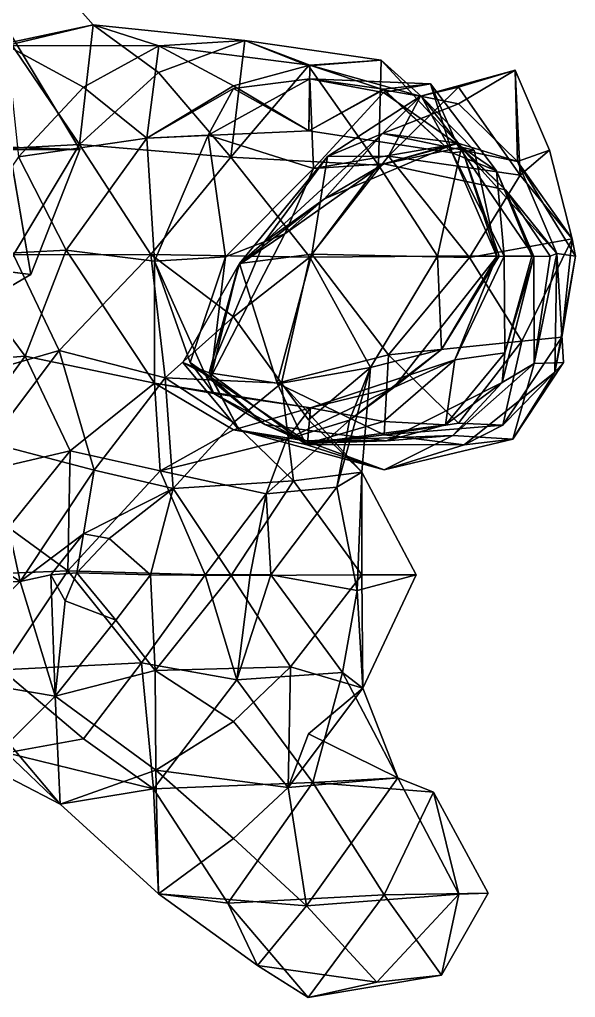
# Model space of a CAD drawing. Extents: x 290083 to 295691, y 4553739 to 4561622.
# Drawn here: x 292782.3 to 292875.7, y 4557766.9 to 4557931.1 of the extents above; entities that cross this region are included whole.
import ezdxf

# ---------------------------------------------------------------- set-up
doc = ezdxf.new("R2010")
doc.units = 0
doc.layers.add('Au_ppm_Pref_-_0_3', color=7, linetype='CONTINUOUS')

msp = doc.modelspace()

# ---------------------------------------------------------------- linework, layer by layer
at = {"layer": 'Au_ppm_Pref_-_0_3'}
for points in [[(292780.17, 4557926.68, 1871.07), (292794.63, 4557930.18, 1877.25), (292780.96, 4557945.73, 1876.68)], [(292780.7, 4557927.22, 1883.17), (292780.96, 4557945.73, 1876.68), (292794.63, 4557930.18, 1877.25)], [(292794.63, 4557930.18, 1877.25), (292780.17, 4557926.68, 1871.07), (292805.68, 4557926.65, 1870.94)], [(292792.36, 4557910.05, 1882.56), (292780.7, 4557927.22, 1883.17), (292794.63, 4557930.18, 1877.25)], [(292792.36, 4557910.05, 1882.56), (292794.63, 4557930.18, 1877.25), (292805.65, 4557922.16, 1881.17)], [(292805.65, 4557922.16, 1881.17), (292794.63, 4557930.18, 1877.25), (292820.12, 4557927.54, 1877.03)], [(292820.12, 4557927.54, 1877.03), (292794.63, 4557930.18, 1877.25), (292805.68, 4557926.65, 1870.94)], [(292792.36, 4557910.05, 1882.56), (292774.61, 4557909.11, 1885.95), (292780.7, 4557927.22, 1883.17)], [(292792.4, 4557909.23, 1787.81), (292781.04, 4557928.13, 1787.62), (292780.55, 4557909.63, 1781.62)], [(292780.62, 4557909.23, 1793.76), (292781.04, 4557928.13, 1787.62), (292792.4, 4557909.23, 1787.81)], [(292817.81, 4557907.93, 1881.5), (292805.65, 4557922.16, 1881.17), (292820.12, 4557927.54, 1877.03)], [(292831.08, 4557923.42, 1871.05), (292820.12, 4557927.54, 1877.03), (292805.68, 4557926.65, 1870.94)], [(292817.81, 4557907.93, 1881.5), (292820.12, 4557927.54, 1877.03), (292830.85, 4557923.31, 1881.56)], [(292843.04, 4557924.26, 1876.13), (292830.85, 4557923.31, 1881.56), (292820.12, 4557927.54, 1877.03)], [(292831.08, 4557923.42, 1871.05), (292843.04, 4557924.26, 1876.13), (292820.12, 4557927.54, 1877.03)], [(292782.13, 4557907.98, 1866.12), (292793.05, 4557919.7, 1867.36), (292780.17, 4557926.68, 1871.07)], [(292780.17, 4557926.68, 1871.07), (292793.05, 4557919.7, 1867.36), (292805.68, 4557926.65, 1870.94)], [(292805.68, 4557926.65, 1870.94), (292793.05, 4557919.7, 1867.36), (292803.69, 4557911.14, 1864.66)], [(292803.69, 4557911.14, 1864.66), (292818.25, 4557919.91, 1867.29), (292805.68, 4557926.65, 1870.94)], [(292831.08, 4557923.42, 1871.05), (292805.68, 4557926.65, 1870.94), (292818.25, 4557919.91, 1867.29)], [(292842.61, 4557906.62, 1881.54), (292830.85, 4557923.31, 1881.56), (292843.04, 4557924.26, 1876.13)], [(292831.08, 4557923.42, 1871.05), (292849.84, 4557918.16, 1870.89), (292843.04, 4557924.26, 1876.13)], [(292842.61, 4557906.62, 1881.54), (292843.04, 4557924.26, 1876.13), (292856.55, 4557909.65, 1877.02)], [(292849.84, 4557918.16, 1870.89), (292856.55, 4557909.65, 1877.02), (292843.04, 4557924.26, 1876.13)], [(292792.36, 4557910.05, 1882.56), (292805.65, 4557922.16, 1881.17), (292817.81, 4557907.93, 1881.5)], [(292842.61, 4557906.62, 1881.54), (292817.81, 4557907.93, 1881.5), (292830.85, 4557923.31, 1881.56)], [(292831.08, 4557923.42, 1871.05), (292818.25, 4557919.91, 1867.29), (292830.9, 4557912.35, 1865.03)], [(292843.45, 4557919.26, 1867.51), (292831.08, 4557923.42, 1871.05), (292830.9, 4557912.35, 1865.03)], [(292843.45, 4557919.26, 1867.51), (292849.84, 4557918.16, 1870.89), (292831.08, 4557923.42, 1871.05)], [(292849.63, 4557918.19, 1829.31), (292865.55, 4557922.55, 1829.31), (292856.05, 4557916.9, 1831.91)], [(292849.63, 4557918.19, 1829.31), (292856.05, 4557919.7, 1825.78), (292865.55, 4557922.55, 1829.31)], [(292856.05, 4557916.9, 1831.91), (292865.55, 4557922.55, 1829.31), (292865.93, 4557907.2, 1835.47)], [(292865.55, 4557922.55, 1829.31), (292856.05, 4557919.7, 1825.78), (292866.39, 4557904.92, 1825.84)], [(292865.93, 4557907.2, 1835.47), (292865.55, 4557922.55, 1829.31), (292871.34, 4557909.11, 1829.31)], [(292871.34, 4557909.11, 1829.31), (292865.55, 4557922.55, 1829.31), (292866.39, 4557904.92, 1825.84)], [(292831.68, 4557906.06, 1853.72), (292831.08, 4557921.1, 1859.01), (292813.97, 4557911.66, 1858.28)], [(292831.08, 4557921.1, 1859.01), (292818.25, 4557919.46, 1862.46), (292813.97, 4557911.66, 1858.28)], [(292831.08, 4557921.1, 1859.01), (292830.9, 4557912.35, 1865.03), (292818.25, 4557919.46, 1862.46)], [(292843.45, 4557919.34, 1862.42), (292830.9, 4557912.35, 1865.03), (292831.08, 4557921.1, 1859.01)], [(292831.68, 4557906.06, 1853.72), (292843.45, 4557918.83, 1855.77), (292831.08, 4557921.1, 1859.01)], [(292843.45, 4557919.34, 1862.42), (292831.08, 4557921.1, 1859.01), (292851.32, 4557920.24, 1859.01)], [(292843.45, 4557918.83, 1855.77), (292851.32, 4557920.24, 1859.01), (292831.08, 4557921.1, 1859.01)], [(292782.13, 4557907.98, 1866.12), (292803.69, 4557911.14, 1864.66), (292793.05, 4557919.7, 1867.36)], [(292818.25, 4557919.91, 1867.29), (292803.69, 4557911.14, 1864.66), (292830.9, 4557912.35, 1865.03)], [(292813.97, 4557911.66, 1858.28), (292818.25, 4557919.46, 1862.46), (292803.69, 4557911.14, 1864.66)], [(292818.25, 4557919.46, 1862.46), (292830.9, 4557912.35, 1865.03), (292803.69, 4557911.14, 1864.66)], [(292830.9, 4557912.35, 1865.03), (292843.45, 4557919.34, 1862.42), (292854.98, 4557908.67, 1864.96)], [(292843.45, 4557919.26, 1867.51), (292830.9, 4557912.35, 1865.03), (292854.98, 4557908.67, 1864.96)], [(292831.68, 4557906.06, 1853.72), (292855.74, 4557910.21, 1852.85), (292843.45, 4557918.83, 1855.77)], [(292843.45, 4557919.34, 1862.42), (292851.32, 4557920.24, 1859.01), (292854.98, 4557908.67, 1864.96)], [(292843.45, 4557918.83, 1855.77), (292855.74, 4557910.21, 1852.85), (292851.32, 4557920.24, 1859.01)], [(292843.45, 4557919.26, 1867.51), (292854.98, 4557908.67, 1864.96), (292849.84, 4557918.16, 1870.89)], [(292849.63, 4557918.19, 1829.31), (292844.27, 4557908.09, 1823.49), (292856.05, 4557919.7, 1825.78)], [(292856.05, 4557919.7, 1825.78), (292844.27, 4557908.09, 1823.49), (292866.39, 4557904.92, 1825.84)], [(292851.32, 4557920.24, 1859.01), (292855.74, 4557910.21, 1852.85), (292862.44, 4557905.63, 1859.01)], [(292851.32, 4557920.24, 1859.01), (292862.44, 4557905.63, 1859.01), (292854.98, 4557908.67, 1864.96)], [(292849.63, 4557918.19, 1829.31), (292843.25, 4557911.93, 1835.21), (292834.02, 4557908.05, 1830.02)], [(292849.63, 4557918.19, 1829.31), (292834.02, 4557908.05, 1830.02), (292844.27, 4557908.09, 1823.49)], [(292849.63, 4557918.19, 1829.31), (292856.05, 4557916.9, 1831.91), (292843.25, 4557911.93, 1835.21)], [(292858.67, 4557909.11, 1870.89), (292856.55, 4557909.65, 1877.02), (292849.84, 4557918.16, 1870.89)], [(292858.67, 4557909.11, 1870.89), (292849.84, 4557918.16, 1870.89), (292854.98, 4557908.67, 1864.96)], [(292865.93, 4557907.2, 1835.47), (292843.25, 4557911.93, 1835.21), (292856.05, 4557916.9, 1831.91)], [(292803.69, 4557911.14, 1864.66), (292782.13, 4557907.98, 1866.12), (292790.1, 4557892.34, 1864.1)], [(292790.1, 4557892.34, 1864.1), (292804.96, 4557890.47, 1858.67), (292803.69, 4557911.14, 1864.66)], [(292813.97, 4557911.66, 1858.28), (292803.69, 4557911.14, 1864.66), (292804.96, 4557890.47, 1858.67)], [(292816.89, 4557891.24, 1852.88), (292813.97, 4557911.66, 1858.28), (292804.96, 4557890.47, 1858.67)], [(292831.68, 4557906.06, 1853.72), (292813.97, 4557911.66, 1858.28), (292816.89, 4557891.24, 1852.88)], [(292833.53, 4557900.93, 1839.73), (292823.41, 4557893.7, 1835.25), (292843.25, 4557911.93, 1835.21)], [(292843.25, 4557911.93, 1835.21), (292823.41, 4557893.7, 1835.25), (292834.02, 4557908.05, 1830.02)], [(292833.53, 4557900.93, 1839.73), (292843.25, 4557911.93, 1835.21), (292855.74, 4557910.35, 1841.67)], [(292865.93, 4557907.2, 1835.47), (292855.74, 4557910.35, 1841.67), (292843.25, 4557911.93, 1835.21)], [(292784.17, 4557888.23, 1787.75), (292780.55, 4557909.63, 1781.62), (292768.66, 4557890.22, 1781.18)], [(292770.36, 4557889.96, 1795.09), (292780.62, 4557909.23, 1793.76), (292784.17, 4557888.23, 1787.75)], [(292781.28, 4557891.53, 1881.77), (292774.61, 4557909.11, 1885.95), (292792.36, 4557910.05, 1882.56)], [(292780.55, 4557909.63, 1781.62), (292784.17, 4557888.23, 1787.75), (292792.4, 4557909.23, 1787.81)], [(292784.17, 4557888.23, 1787.75), (292780.62, 4557909.23, 1793.76), (292792.4, 4557909.23, 1787.81)], [(292804.34, 4557891.63, 1883.91), (292781.28, 4557891.53, 1881.77), (292792.36, 4557910.05, 1882.56)], [(292817.81, 4557907.93, 1881.5), (292804.34, 4557891.63, 1883.91), (292792.36, 4557910.05, 1882.56)], [(292831.68, 4557906.06, 1853.72), (292843.5, 4557906.84, 1847.17), (292855.74, 4557910.21, 1852.85)], [(292843.5, 4557906.84, 1847.17), (292833.53, 4557900.93, 1839.73), (292855.74, 4557910.35, 1841.67)], [(292842.61, 4557906.62, 1881.54), (292856.55, 4557909.65, 1877.02), (292852.53, 4557891.3, 1881.11)], [(292843.5, 4557906.84, 1847.17), (292855.74, 4557910.35, 1841.67), (292863.95, 4557902.47, 1847.13)], [(292843.5, 4557906.84, 1847.17), (292863.95, 4557902.47, 1847.13), (292855.74, 4557910.21, 1852.85)], [(292862.88, 4557891.3, 1876.83), (292852.53, 4557891.3, 1881.11), (292856.55, 4557909.65, 1877.02)], [(292862.49, 4557891.28, 1871.62), (292858.67, 4557909.11, 1870.89), (292854.98, 4557908.67, 1864.96)], [(292863.95, 4557902.47, 1847.13), (292855.74, 4557910.35, 1841.67), (292872.57, 4557891.79, 1842.05)], [(292872.57, 4557891.79, 1842.05), (292855.74, 4557910.35, 1841.67), (292865.93, 4557907.2, 1835.47)], [(292855.74, 4557910.21, 1852.85), (292868.7, 4557891.29, 1853.08), (292862.44, 4557905.63, 1859.01)], [(292855.74, 4557910.21, 1852.85), (292863.95, 4557902.47, 1847.13), (292868.7, 4557891.29, 1853.08)], [(292862.88, 4557891.3, 1876.83), (292856.55, 4557909.65, 1877.02), (292862.49, 4557891.28, 1871.62)], [(292856.55, 4557909.65, 1877.02), (292858.67, 4557909.11, 1870.89), (292862.49, 4557891.28, 1871.62)], [(292865.93, 4557907.2, 1835.47), (292871.34, 4557909.11, 1829.31), (292875.13, 4557894.22, 1828.53)], [(292875.13, 4557894.22, 1828.53), (292871.34, 4557909.11, 1829.31), (292866.39, 4557904.92, 1825.84)], [(292782.13, 4557907.98, 1866.12), (292770.75, 4557891.3, 1866.31), (292790.1, 4557892.34, 1864.1)], [(292804.34, 4557891.63, 1883.91), (292817.81, 4557907.93, 1881.5), (292831.08, 4557891.15, 1882.81)], [(292842.61, 4557906.62, 1881.54), (292831.08, 4557891.15, 1882.81), (292817.81, 4557907.93, 1881.5)], [(292823.41, 4557893.7, 1835.25), (292819.22, 4557890.11, 1829.59), (292834.02, 4557908.05, 1830.02)], [(292819.22, 4557890.11, 1829.59), (292831.41, 4557891.64, 1823.47), (292834.02, 4557908.05, 1830.02)], [(292834.02, 4557908.05, 1830.02), (292831.41, 4557891.64, 1823.47), (292844.27, 4557908.09, 1823.49)], [(292844.27, 4557908.09, 1823.49), (292831.41, 4557891.64, 1823.47), (292857.88, 4557891.08, 1822.9)], [(292857.88, 4557891.08, 1822.9), (292866.39, 4557904.92, 1825.84), (292844.27, 4557908.09, 1823.49)], [(292862.49, 4557891.28, 1871.62), (292854.98, 4557908.67, 1864.96), (292863.71, 4557891.3, 1865.08)], [(292862.44, 4557905.63, 1859.01), (292863.71, 4557891.3, 1865.08), (292854.98, 4557908.67, 1864.96)], [(292872.57, 4557891.79, 1842.05), (292865.93, 4557907.2, 1835.47), (292875.68, 4557891.3, 1835.23)], [(292865.93, 4557907.2, 1835.47), (292875.13, 4557894.22, 1828.53), (292875.68, 4557891.3, 1835.23)], [(292831.68, 4557906.06, 1853.72), (292816.89, 4557891.24, 1852.88), (292826.86, 4557895.1, 1846.26)], [(292831.68, 4557906.06, 1853.72), (292826.86, 4557895.1, 1846.26), (292843.5, 4557906.84, 1847.17)], [(292843.5, 4557906.84, 1847.17), (292826.86, 4557895.1, 1846.26), (292833.53, 4557900.93, 1839.73)], [(292842.61, 4557906.62, 1881.54), (292852.53, 4557891.3, 1881.11), (292831.08, 4557891.15, 1882.81)], [(292862.44, 4557905.63, 1859.01), (292868.7, 4557891.29, 1853.08), (292868.34, 4557891.3, 1859.01)], [(292862.44, 4557905.63, 1859.01), (292868.34, 4557891.3, 1859.01), (292863.71, 4557891.3, 1865.08)], [(292875.13, 4557894.22, 1828.53), (292866.39, 4557904.92, 1825.84), (292857.88, 4557891.08, 1822.9)], [(292863.95, 4557902.47, 1847.13), (292871.45, 4557891.3, 1847.13), (292868.7, 4557891.29, 1853.08)], [(292871.45, 4557891.3, 1847.13), (292863.95, 4557902.47, 1847.13), (292872.57, 4557891.79, 1842.05)], [(292833.53, 4557900.93, 1839.73), (292826.86, 4557895.1, 1846.26), (292819.09, 4557889.82, 1841.22)], [(292819.09, 4557889.82, 1841.22), (292823.41, 4557893.7, 1835.25), (292833.53, 4557900.93, 1839.73)], [(292816.89, 4557891.24, 1852.88), (292814.4, 4557871.01, 1847.77), (292826.86, 4557895.1, 1846.26)], [(292819.09, 4557889.82, 1841.22), (292826.86, 4557895.1, 1846.26), (292814.4, 4557871.01, 1847.77)], [(292866.68, 4557877.03, 1825.48), (292875.13, 4557894.22, 1828.53), (292857.88, 4557891.08, 1822.9)], [(292873.39, 4557877.74, 1829.31), (292875.13, 4557894.22, 1828.53), (292866.68, 4557877.03, 1825.48)], [(292875.68, 4557891.3, 1835.23), (292875.13, 4557894.22, 1828.53), (292873.39, 4557877.74, 1829.31)], [(292819.09, 4557889.82, 1841.22), (292814.13, 4557871.76, 1834.32), (292823.41, 4557893.7, 1835.25)], [(292823.41, 4557893.7, 1835.25), (292814.13, 4557871.76, 1834.32), (292819.22, 4557890.11, 1829.59)], [(292783.21, 4557874.55, 1865.57), (292770.75, 4557891.3, 1866.31), (292766.25, 4557873.18, 1868.25)], [(292790.1, 4557892.34, 1864.1), (292770.75, 4557891.3, 1866.31), (292783.21, 4557874.55, 1865.57)], [(292781.28, 4557891.53, 1881.77), (292788.96, 4557875.48, 1884.02), (292770.87, 4557870.2, 1880.25)], [(292781.28, 4557891.53, 1881.77), (292804.34, 4557891.63, 1883.91), (292788.96, 4557875.48, 1884.02)], [(292783.21, 4557874.55, 1865.57), (292804.96, 4557870, 1864.19), (292790.1, 4557892.34, 1864.1)], [(292806.73, 4557870.88, 1887.31), (292788.96, 4557875.48, 1884.02), (292804.34, 4557891.63, 1883.91)], [(292804.96, 4557870, 1864.19), (292804.96, 4557890.47, 1858.67), (292790.1, 4557892.34, 1864.1)], [(292806.73, 4557870.88, 1887.31), (292804.34, 4557891.63, 1883.91), (292818.25, 4557881.12, 1885.31)], [(292818.25, 4557881.12, 1885.31), (292804.34, 4557891.63, 1883.91), (292831.08, 4557891.15, 1882.81)], [(292810.97, 4557873.48, 1853.02), (292816.89, 4557891.24, 1852.88), (292804.96, 4557890.47, 1858.67)], [(292814.4, 4557871.01, 1847.77), (292816.89, 4557891.24, 1852.88), (292810.97, 4557873.48, 1853.02)], [(292826.29, 4557870, 1887.72), (292818.25, 4557881.12, 1885.31), (292831.08, 4557891.15, 1882.81)], [(292819.22, 4557890.11, 1829.59), (292825.56, 4557870.02, 1828.04), (292831.41, 4557891.64, 1823.47)], [(292825.56, 4557870.02, 1828.04), (292844.29, 4557874.78, 1823.65), (292831.41, 4557891.64, 1823.47)], [(292826.29, 4557870, 1887.72), (292831.08, 4557891.15, 1882.81), (292841.25, 4557872.64, 1882.44)], [(292841.25, 4557872.64, 1882.44), (292831.08, 4557891.15, 1882.81), (292852.53, 4557891.3, 1881.11)], [(292857.88, 4557891.08, 1822.9), (292831.41, 4557891.64, 1823.47), (292844.29, 4557874.78, 1823.65)], [(292841.25, 4557872.64, 1882.44), (292852.53, 4557891.3, 1881.11), (292853.2, 4557875.64, 1875.68)], [(292844.29, 4557874.78, 1823.65), (292866.68, 4557877.03, 1825.48), (292857.88, 4557891.08, 1822.9)], [(292862.49, 4557891.28, 1871.62), (292845.18, 4557869.28, 1870.73), (292853.2, 4557875.64, 1875.68)], [(292855.44, 4557873.94, 1865), (292845.18, 4557869.28, 1870.73), (292862.49, 4557891.28, 1871.62)], [(292862.88, 4557891.3, 1876.83), (292853.2, 4557875.64, 1875.68), (292852.53, 4557891.3, 1881.11)], [(292853.2, 4557875.64, 1875.68), (292862.88, 4557891.3, 1876.83), (292862.49, 4557891.28, 1871.62)], [(292862.49, 4557891.28, 1871.62), (292863.71, 4557891.3, 1865.08), (292855.44, 4557873.94, 1865)], [(292863.81, 4557875.08, 1858.27), (292855.44, 4557873.94, 1865), (292863.71, 4557891.3, 1865.08)], [(292863.81, 4557875.08, 1858.27), (292868.7, 4557891.29, 1853.08), (292863.37, 4557870.09, 1853.07)], [(292868.7, 4557891.29, 1853.08), (292868.76, 4557873.3, 1847.11), (292863.37, 4557870.09, 1853.07)], [(292868.34, 4557891.3, 1859.01), (292863.81, 4557875.08, 1858.27), (292863.71, 4557891.3, 1865.08)], [(292868.34, 4557891.3, 1859.01), (292868.7, 4557891.29, 1853.08), (292863.81, 4557875.08, 1858.27)], [(292871.45, 4557891.3, 1847.13), (292868.76, 4557873.3, 1847.11), (292868.7, 4557891.29, 1853.08)], [(292871.45, 4557891.3, 1847.13), (292872.57, 4557891.79, 1842.05), (292868.76, 4557873.3, 1847.11)], [(292872.57, 4557891.79, 1842.05), (292873.65, 4557873.48, 1841.19), (292868.76, 4557873.3, 1847.11)], [(292872.57, 4557891.79, 1842.05), (292872.2, 4557871.86, 1835.18), (292873.65, 4557873.48, 1841.19)], [(292872.57, 4557891.79, 1842.05), (292875.68, 4557891.3, 1835.23), (292872.2, 4557871.86, 1835.18)], [(292873.39, 4557877.74, 1829.31), (292872.2, 4557871.86, 1835.18), (292875.68, 4557891.3, 1835.23)], [(292768.31, 4557878.96, 1787.46), (292784.17, 4557888.23, 1787.75), (292768.66, 4557890.22, 1781.18)], [(292768.31, 4557878.96, 1787.46), (292770.36, 4557889.96, 1795.09), (292784.17, 4557888.23, 1787.75)], [(292804.96, 4557870, 1864.19), (292814.92, 4557868.24, 1858.91), (292804.96, 4557890.47, 1858.67)], [(292814.92, 4557868.24, 1858.91), (292810.97, 4557873.48, 1853.02), (292804.96, 4557890.47, 1858.67)], [(292814.4, 4557871.01, 1847.77), (292809.74, 4557873.48, 1841.22), (292819.09, 4557889.82, 1841.22)], [(292819.09, 4557889.82, 1841.22), (292809.74, 4557873.48, 1841.22), (292814.13, 4557871.76, 1834.32)], [(292819.22, 4557890.11, 1829.59), (292814.13, 4557871.76, 1834.32), (292825.56, 4557870.02, 1828.04)], [(292826.29, 4557870, 1887.72), (292806.73, 4557870.88, 1887.31), (292818.25, 4557881.12, 1885.31)], [(292873.39, 4557877.74, 1829.31), (292863.5, 4557862.94, 1829.31), (292872.2, 4557871.86, 1835.18)], [(292863.5, 4557862.94, 1829.31), (292873.39, 4557877.74, 1829.31), (292866.68, 4557877.03, 1825.48)], [(292866.68, 4557877.03, 1825.48), (292844.29, 4557874.78, 1823.65), (292856.05, 4557863.31, 1825.92)], [(292863.5, 4557862.94, 1829.31), (292866.68, 4557877.03, 1825.48), (292856.05, 4557863.31, 1825.92)], [(292766.25, 4557873.18, 1868.25), (292767.6, 4557853.21, 1867.23), (292783.21, 4557874.55, 1865.57)], [(292767.6, 4557853.21, 1867.23), (292790.8, 4557858.63, 1867), (292783.21, 4557874.55, 1865.57)], [(292777.31, 4557860, 1884.16), (292770.87, 4557870.2, 1880.25), (292788.96, 4557875.48, 1884.02)], [(292794.84, 4557855.41, 1887.82), (292777.31, 4557860, 1884.16), (292788.96, 4557875.48, 1884.02)], [(292790.8, 4557858.63, 1867), (292804.96, 4557870, 1864.19), (292783.21, 4557874.55, 1865.57)], [(292794.84, 4557855.41, 1887.82), (292788.96, 4557875.48, 1884.02), (292806.73, 4557870.88, 1887.31)], [(292843.56, 4557861.35, 1829.71), (292844.29, 4557874.78, 1823.65), (292825.56, 4557870.02, 1828.04)], [(292841.25, 4557872.64, 1882.44), (292853.2, 4557875.64, 1875.68), (292837.71, 4557863.77, 1876.83)], [(292853.2, 4557875.64, 1875.68), (292845.18, 4557869.28, 1870.73), (292837.71, 4557863.77, 1876.83)], [(292843.56, 4557861.35, 1829.71), (292856.05, 4557863.31, 1825.92), (292844.29, 4557874.78, 1823.65)], [(292863.81, 4557875.08, 1858.27), (292853.86, 4557863.01, 1857.59), (292855.44, 4557873.94, 1865)], [(292853.86, 4557863.01, 1857.59), (292863.81, 4557875.08, 1858.27), (292863.37, 4557870.09, 1853.07)], [(292814.4, 4557871.01, 1847.77), (292819.17, 4557862.13, 1841.22), (292809.74, 4557873.48, 1841.22)], [(292809.74, 4557873.48, 1841.22), (292819.17, 4557862.13, 1841.22), (292814.13, 4557871.76, 1834.32)], [(292810.97, 4557873.48, 1853.02), (292814.92, 4557868.24, 1858.91), (292823.48, 4557863.05, 1853.07)], [(292810.97, 4557873.48, 1853.02), (292823.48, 4557863.05, 1853.07), (292814.4, 4557871.01, 1847.77)], [(292855.44, 4557873.94, 1865), (292831.17, 4557865.88, 1865.69), (292845.18, 4557869.28, 1870.73)], [(292843.45, 4557863.59, 1862.31), (292831.17, 4557865.88, 1865.69), (292855.44, 4557873.94, 1865)], [(292843.45, 4557863.59, 1862.31), (292855.44, 4557873.94, 1865), (292853.86, 4557863.01, 1857.59)], [(292855.06, 4557861.22, 1847.46), (292863.37, 4557870.09, 1853.07), (292868.76, 4557873.3, 1847.11)], [(292855.06, 4557861.22, 1847.46), (292868.76, 4557873.3, 1847.11), (292865.14, 4557860.62, 1841.19)], [(292865.14, 4557860.62, 1841.19), (292868.76, 4557873.3, 1847.11), (292873.65, 4557873.48, 1841.19)], [(292865.14, 4557860.62, 1841.19), (292873.65, 4557873.48, 1841.19), (292872.2, 4557871.86, 1835.18)], [(292819.17, 4557862.13, 1841.22), (292830.37, 4557859.72, 1835.01), (292814.13, 4557871.76, 1834.32)], [(292825.56, 4557870.02, 1828.04), (292814.13, 4557871.76, 1834.32), (292830.37, 4557859.72, 1835.01)], [(292830.32, 4557860.3, 1847.24), (292814.4, 4557871.01, 1847.77), (292823.48, 4557863.05, 1853.07)], [(292814.4, 4557871.01, 1847.77), (292830.32, 4557860.3, 1847.24), (292819.17, 4557862.13, 1841.22)], [(292841.25, 4557872.64, 1882.44), (292830.85, 4557863.84, 1885.49), (292826.29, 4557870, 1887.72)], [(292841.25, 4557872.64, 1882.44), (292839.82, 4557855.04, 1888.05), (292830.85, 4557863.84, 1885.49)], [(292841.25, 4557872.64, 1882.44), (292835.58, 4557852.52, 1882.02), (292839.82, 4557855.04, 1888.05)], [(292837.71, 4557863.77, 1876.83), (292835.58, 4557852.52, 1882.02), (292841.25, 4557872.64, 1882.44)], [(292856.96, 4557859.66, 1835.1), (292865.14, 4557860.62, 1841.19), (292872.2, 4557871.86, 1835.18)], [(292856.96, 4557859.66, 1835.1), (292872.2, 4557871.86, 1835.18), (292863.5, 4557862.94, 1829.31)], [(292805.94, 4557855.29, 1870.71), (292804.96, 4557870, 1864.19), (292790.8, 4557858.63, 1867)], [(292794.84, 4557855.41, 1887.82), (292806.73, 4557870.88, 1887.31), (292808.1, 4557852.3, 1892.37)], [(292805.94, 4557855.29, 1870.71), (292818.25, 4557862.16, 1867.12), (292804.96, 4557870, 1864.19)], [(292804.96, 4557870, 1864.19), (292818.25, 4557862.16, 1867.12), (292831.17, 4557865.88, 1865.69)], [(292831.17, 4557865.88, 1865.69), (292814.92, 4557868.24, 1858.91), (292804.96, 4557870, 1864.19)], [(292806.73, 4557870.88, 1887.31), (292818.25, 4557863.38, 1891.28), (292808.1, 4557852.3, 1892.37)], [(292806.73, 4557870.88, 1887.31), (292826.29, 4557870, 1887.72), (292818.25, 4557863.38, 1891.28)], [(292828.29, 4557853.63, 1892.76), (292818.25, 4557863.38, 1891.28), (292826.29, 4557870, 1887.72)], [(292830.37, 4557859.72, 1835.01), (292843.56, 4557861.35, 1829.71), (292825.56, 4557870.02, 1828.04)], [(292826.29, 4557870, 1887.72), (292830.85, 4557863.84, 1885.49), (292839.82, 4557855.04, 1888.05)], [(292839.82, 4557855.04, 1888.05), (292828.29, 4557853.63, 1892.76), (292826.29, 4557870, 1887.72)], [(292843.91, 4557860.34, 1853.17), (292853.86, 4557863.01, 1857.59), (292863.37, 4557870.09, 1853.07)], [(292843.91, 4557860.34, 1853.17), (292863.37, 4557870.09, 1853.07), (292855.06, 4557861.22, 1847.46)], [(292814.92, 4557868.24, 1858.91), (292831.17, 4557865.88, 1865.69), (292830.65, 4557859.85, 1859.12)], [(292823.48, 4557863.05, 1853.07), (292814.92, 4557868.24, 1858.91), (292830.65, 4557859.85, 1859.12)], [(292827.12, 4557860.54, 1872.69), (292837.71, 4557863.77, 1876.83), (292845.18, 4557869.28, 1870.73)], [(292845.18, 4557869.28, 1870.73), (292831.17, 4557865.88, 1865.69), (292827.12, 4557860.54, 1872.69)], [(292818.25, 4557862.16, 1867.12), (292827.12, 4557860.54, 1872.69), (292831.17, 4557865.88, 1865.69)], [(292830.65, 4557859.85, 1859.12), (292831.17, 4557865.88, 1865.69), (292843.45, 4557863.59, 1862.31)], [(292828.29, 4557853.63, 1892.76), (292808.1, 4557852.3, 1892.37), (292818.25, 4557863.38, 1891.28)], [(292830.65, 4557859.85, 1859.12), (292843.91, 4557860.34, 1853.17), (292823.48, 4557863.05, 1853.07)], [(292823.48, 4557863.05, 1853.07), (292843.91, 4557860.34, 1853.17), (292830.32, 4557860.3, 1847.24)], [(292835.58, 4557852.52, 1882.02), (292837.71, 4557863.77, 1876.83), (292823.73, 4557851.44, 1876.12)], [(292827.12, 4557860.54, 1872.69), (292823.73, 4557851.44, 1876.12), (292837.71, 4557863.77, 1876.83)], [(292830.65, 4557859.85, 1859.12), (292843.45, 4557863.59, 1862.31), (292853.86, 4557863.01, 1857.59)], [(292830.65, 4557859.85, 1859.12), (292853.86, 4557863.01, 1857.59), (292843.91, 4557860.34, 1853.17)], [(292843.56, 4557861.35, 1829.71), (292863.5, 4557862.94, 1829.31), (292856.05, 4557863.31, 1825.92)], [(292843.56, 4557861.35, 1829.71), (292856.96, 4557859.66, 1835.1), (292863.5, 4557862.94, 1829.31)], [(292818.25, 4557862.16, 1867.12), (292805.94, 4557855.29, 1870.71), (292827.12, 4557860.54, 1872.69)], [(292819.17, 4557862.13, 1841.22), (292830.32, 4557860.3, 1847.24), (292843.52, 4557855.46, 1841.13)], [(292830.37, 4557859.72, 1835.01), (292819.17, 4557862.13, 1841.22), (292843.52, 4557855.46, 1841.13)], [(292843.91, 4557860.34, 1853.17), (292855.06, 4557861.22, 1847.46), (292830.32, 4557860.3, 1847.24)], [(292830.32, 4557860.3, 1847.24), (292855.06, 4557861.22, 1847.46), (292843.52, 4557855.46, 1841.13)], [(292830.37, 4557859.72, 1835.01), (292856.96, 4557859.66, 1835.1), (292843.56, 4557861.35, 1829.71)], [(292855.06, 4557861.22, 1847.46), (292865.14, 4557860.62, 1841.19), (292843.52, 4557855.46, 1841.13)], [(292767.85, 4557846.12, 1885.53), (292777.31, 4557860, 1884.16), (292782.41, 4557836.7, 1887.99)], [(292782.41, 4557836.7, 1887.99), (292777.31, 4557860, 1884.16), (292794.84, 4557855.41, 1887.82)], [(292823.73, 4557851.44, 1876.12), (292827.12, 4557860.54, 1872.69), (292805.94, 4557855.29, 1870.71)], [(292830.37, 4557859.72, 1835.01), (292843.52, 4557855.46, 1841.13), (292856.96, 4557859.66, 1835.1)], [(292856.96, 4557859.66, 1835.1), (292843.52, 4557855.46, 1841.13), (292865.14, 4557860.62, 1841.19)], [(292767.6, 4557853.21, 1867.23), (292780.45, 4557845.79, 1867.6), (292790.8, 4557858.63, 1867)], [(292790.38, 4557838.49, 1872.06), (292790.8, 4557858.63, 1867), (292780.45, 4557845.79, 1867.6)], [(292790.38, 4557838.49, 1872.06), (292805.94, 4557855.29, 1870.71), (292790.8, 4557858.63, 1867)], [(292782.41, 4557836.7, 1887.99), (292794.84, 4557855.41, 1887.82), (292793.05, 4557844.7, 1892.36)], [(292813.45, 4557837.84, 1873.15), (292805.94, 4557855.29, 1870.71), (292790.38, 4557838.49, 1872.06)], [(292808.1, 4557852.3, 1892.37), (292793.05, 4557844.7, 1892.36), (292794.84, 4557855.41, 1887.82)], [(292805.94, 4557855.29, 1870.71), (292813.45, 4557837.84, 1873.15), (292823.73, 4557851.44, 1876.12)], [(292839.78, 4557837.84, 1892.92), (292828.29, 4557853.63, 1892.76), (292839.82, 4557855.04, 1888.05)], [(292835.58, 4557852.52, 1882.02), (292839.03, 4557835.18, 1883.14), (292839.82, 4557855.04, 1888.05)], [(292839.03, 4557835.18, 1883.14), (292848.93, 4557837.84, 1888.71), (292839.82, 4557855.04, 1888.05)], [(292839.78, 4557837.84, 1892.92), (292839.82, 4557855.04, 1888.05), (292848.93, 4557837.84, 1888.71)], [(292828.29, 4557853.63, 1892.76), (292817.84, 4557837.73, 1893.12), (292808.1, 4557852.3, 1892.37)], [(292839.78, 4557837.84, 1892.92), (292817.84, 4557837.73, 1893.12), (292828.29, 4557853.63, 1892.76)], [(292808.1, 4557852.3, 1892.37), (292797.33, 4557843.9, 1894.64), (292793.05, 4557844.7, 1892.36)], [(292808.1, 4557852.3, 1892.37), (292804.3, 4557837.84, 1894.64), (292797.33, 4557843.9, 1894.64)], [(292808.1, 4557852.3, 1892.37), (292817.84, 4557837.73, 1893.12), (292804.3, 4557837.84, 1894.64)], [(292813.45, 4557837.84, 1873.15), (292821.04, 4557837.84, 1876.83), (292823.73, 4557851.44, 1876.12)], [(292824.5, 4557837.84, 1879.82), (292823.73, 4557851.44, 1876.12), (292821.04, 4557837.84, 1876.83)], [(292835.58, 4557852.52, 1882.02), (292823.73, 4557851.44, 1876.12), (292824.5, 4557837.84, 1879.82)], [(292839.03, 4557835.18, 1883.14), (292835.58, 4557852.52, 1882.02), (292824.5, 4557837.84, 1879.82)], [(292753.84, 4557836.5, 1888.42), (292767.85, 4557846.12, 1885.53), (292782.41, 4557836.7, 1887.99)], [(292790.38, 4557838.49, 1872.06), (292780.45, 4557845.79, 1867.6), (292773.88, 4557837.84, 1868.05)], [(292782.41, 4557836.7, 1887.99), (292793.05, 4557844.7, 1892.36), (292787.57, 4557837.84, 1892.06)], [(292791.89, 4557838.13, 1895.34), (292787.57, 4557837.84, 1892.06), (292793.05, 4557844.7, 1892.36)], [(292797.33, 4557843.9, 1894.64), (292791.89, 4557838.13, 1895.34), (292793.05, 4557844.7, 1892.36)], [(292804.3, 4557837.84, 1894.64), (292791.89, 4557838.13, 1895.34), (292797.33, 4557843.9, 1894.64)], [(292790.38, 4557838.49, 1872.06), (292773.88, 4557837.84, 1868.05), (292779.32, 4557821.89, 1871.9)], [(292790.38, 4557838.49, 1872.06), (292779.32, 4557821.89, 1871.9), (292802.76, 4557823.07, 1873.27)], [(292813.45, 4557837.84, 1873.15), (292790.38, 4557838.49, 1872.06), (292802.76, 4557823.07, 1873.27)], [(292753.84, 4557836.5, 1888.42), (292782.41, 4557836.7, 1887.99), (292766.71, 4557821.11, 1887.58)], [(292782.41, 4557836.7, 1887.99), (292788.25, 4557817.46, 1889.64), (292766.71, 4557821.11, 1887.58)], [(292787.57, 4557837.84, 1892.06), (292788.25, 4557817.46, 1889.64), (292782.41, 4557836.7, 1887.99)], [(292791.89, 4557838.13, 1895.34), (292789.94, 4557833.44, 1894.64), (292787.57, 4557837.84, 1892.06)], [(292787.57, 4557837.84, 1892.06), (292789.94, 4557833.44, 1894.64), (292788.25, 4557817.46, 1889.64)], [(292798.44, 4557830.23, 1894.64), (292789.94, 4557833.44, 1894.64), (292791.89, 4557838.13, 1895.34)], [(292804.3, 4557837.84, 1894.64), (292798.44, 4557830.23, 1894.64), (292791.89, 4557838.13, 1895.34)], [(292805.08, 4557821.77, 1892.48), (292798.44, 4557830.23, 1894.64), (292804.3, 4557837.84, 1894.64)], [(292813.45, 4557837.84, 1873.15), (292802.76, 4557823.07, 1873.27), (292818.78, 4557820.17, 1876.56)], [(292805.08, 4557821.77, 1892.48), (292804.3, 4557837.84, 1894.64), (292817.84, 4557837.73, 1893.12)], [(292827.8, 4557822.38, 1892.42), (292805.08, 4557821.77, 1892.48), (292817.84, 4557837.73, 1893.12)], [(292813.45, 4557837.84, 1873.15), (292818.78, 4557820.17, 1876.56), (292821.04, 4557837.84, 1876.83)], [(292839.78, 4557837.84, 1892.92), (292827.8, 4557822.38, 1892.42), (292817.84, 4557837.73, 1893.12)], [(292824.5, 4557837.84, 1879.82), (292818.78, 4557820.17, 1876.56), (292836.55, 4557821.45, 1881.58)], [(292824.5, 4557837.84, 1879.82), (292821.04, 4557837.84, 1876.83), (292818.78, 4557820.17, 1876.56)], [(292839.03, 4557835.18, 1883.14), (292824.5, 4557837.84, 1879.82), (292836.55, 4557821.45, 1881.58)], [(292839.78, 4557837.84, 1892.92), (292839.97, 4557818.82, 1887.56), (292827.8, 4557822.38, 1892.42)], [(292839.03, 4557835.18, 1883.14), (292839.97, 4557818.82, 1887.56), (292848.93, 4557837.84, 1888.71)], [(292839.78, 4557837.84, 1892.92), (292848.93, 4557837.84, 1888.71), (292839.97, 4557818.82, 1887.56)], [(292839.03, 4557835.18, 1883.14), (292836.55, 4557821.45, 1881.58), (292839.97, 4557818.82, 1887.56)], [(292798.44, 4557830.23, 1894.64), (292788.25, 4557817.46, 1889.64), (292789.94, 4557833.44, 1894.64)], [(292798.44, 4557830.23, 1894.64), (292805.08, 4557821.77, 1892.48), (292788.25, 4557817.46, 1889.64)], [(292779.32, 4557821.89, 1871.9), (292793.05, 4557810.28, 1873.58), (292802.76, 4557823.07, 1873.27)], [(292779.32, 4557821.89, 1871.9), (292780.12, 4557807.94, 1877.44), (292793.05, 4557810.28, 1873.58)], [(292805.08, 4557821.77, 1892.48), (292805.17, 4557805.01, 1887.93), (292788.25, 4557817.46, 1889.64)], [(292802.76, 4557823.07, 1873.27), (292793.05, 4557810.28, 1873.58), (292804.78, 4557801.9, 1876.49)], [(292818.78, 4557820.17, 1876.56), (292802.76, 4557823.07, 1873.27), (292804.78, 4557801.9, 1876.49)], [(292818.25, 4557813.2, 1890.98), (292805.08, 4557821.77, 1892.48), (292827.8, 4557822.38, 1892.42)], [(292805.17, 4557805.01, 1887.93), (292805.08, 4557821.77, 1892.48), (292818.25, 4557813.2, 1890.98)], [(292827.42, 4557802.14, 1887.07), (292818.25, 4557813.2, 1890.98), (292827.8, 4557822.38, 1892.42)], [(292839.97, 4557818.82, 1887.56), (292827.42, 4557802.14, 1887.07), (292827.8, 4557822.38, 1892.42)], [(292766.71, 4557821.11, 1887.58), (292788.25, 4557817.46, 1889.64), (292780.45, 4557809.6, 1886.24)], [(292818.78, 4557820.17, 1876.56), (292804.78, 4557801.9, 1876.49), (292831.57, 4557802.94, 1875.81)], [(292836.55, 4557821.45, 1881.58), (292818.78, 4557820.17, 1876.56), (292831.57, 4557802.94, 1875.81)], [(292836.55, 4557821.45, 1881.58), (292831.57, 4557802.94, 1875.81), (292845.86, 4557803.73, 1883.43)], [(292839.97, 4557818.82, 1887.56), (292836.55, 4557821.45, 1881.58), (292845.86, 4557803.73, 1883.43)], [(292839.97, 4557818.82, 1887.56), (292830.85, 4557811.13, 1885.73), (292827.42, 4557802.14, 1887.07)], [(292839.97, 4557818.82, 1887.56), (292845.86, 4557803.73, 1883.43), (292830.85, 4557811.13, 1885.73)], [(292788.25, 4557817.46, 1889.64), (292789.09, 4557799.3, 1882.6), (292780.45, 4557809.6, 1886.24)], [(292789.09, 4557799.3, 1882.6), (292788.25, 4557817.46, 1889.64), (292805.17, 4557805.01, 1887.93)], [(292827.42, 4557802.14, 1887.07), (292805.17, 4557805.01, 1887.93), (292818.25, 4557813.2, 1890.98)], [(292767.73, 4557810.39, 1881.79), (292780.45, 4557809.6, 1886.24), (292789.09, 4557799.3, 1882.6)], [(292780.12, 4557807.94, 1877.44), (292767.73, 4557810.39, 1881.79), (292789.09, 4557799.3, 1882.6)], [(292793.05, 4557810.28, 1873.58), (292780.12, 4557807.94, 1877.44), (292804.78, 4557801.9, 1876.49)], [(292830.85, 4557811.13, 1885.73), (292845.86, 4557803.73, 1883.43), (292827.42, 4557802.14, 1887.07)], [(292789.09, 4557799.3, 1882.6), (292804.78, 4557801.9, 1876.49), (292780.12, 4557807.94, 1877.44)], [(292805.17, 4557805.01, 1887.93), (292805.65, 4557784.28, 1882.82), (292789.09, 4557799.3, 1882.6)], [(292818.25, 4557793.54, 1885.65), (292805.65, 4557784.28, 1882.82), (292805.17, 4557805.01, 1887.93)], [(292827.42, 4557802.14, 1887.07), (292818.25, 4557793.54, 1885.65), (292805.17, 4557805.01, 1887.93)], [(292830.48, 4557782.25, 1885.01), (292827.42, 4557802.14, 1887.07), (292845.86, 4557803.73, 1883.43)], [(292845.86, 4557803.73, 1883.43), (292856.11, 4557784.23, 1882.63), (292830.48, 4557782.25, 1885.01)], [(292851.83, 4557801.34, 1877.35), (292845.86, 4557803.73, 1883.43), (292831.57, 4557802.94, 1875.81)], [(292851.83, 4557801.34, 1877.35), (292856.11, 4557784.23, 1882.63), (292845.86, 4557803.73, 1883.43)], [(292817.29, 4557782.72, 1876.67), (292831.57, 4557802.94, 1875.81), (292804.78, 4557801.9, 1876.49)], [(292831.57, 4557802.94, 1875.81), (292817.29, 4557782.72, 1876.67), (292843.55, 4557784.09, 1874.12)], [(292827.42, 4557802.14, 1887.07), (292830.48, 4557782.25, 1885.01), (292818.25, 4557793.54, 1885.65)], [(292851.83, 4557801.34, 1877.35), (292831.57, 4557802.94, 1875.81), (292843.55, 4557784.09, 1874.12)], [(292805.65, 4557784.28, 1882.82), (292804.78, 4557801.9, 1876.49), (292789.09, 4557799.3, 1882.6)], [(292805.65, 4557784.28, 1882.82), (292817.29, 4557782.72, 1876.67), (292804.78, 4557801.9, 1876.49)], [(292851.83, 4557801.34, 1877.35), (292843.55, 4557784.09, 1874.12), (292860.99, 4557784.39, 1876.83)], [(292851.83, 4557801.34, 1877.35), (292860.99, 4557784.39, 1876.83), (292856.11, 4557784.23, 1882.63)], [(292805.65, 4557784.28, 1882.82), (292818.25, 4557793.54, 1885.65), (292830.48, 4557782.25, 1885.01)], [(292822.24, 4557772.21, 1882.77), (292805.65, 4557784.28, 1882.82), (292830.48, 4557782.25, 1885.01)], [(292805.65, 4557784.28, 1882.82), (292822.24, 4557772.21, 1882.77), (292817.29, 4557782.72, 1876.67)], [(292830.75, 4557766.86, 1876.85), (292843.55, 4557784.09, 1874.12), (292817.29, 4557782.72, 1876.67)], [(292830.48, 4557782.25, 1885.01), (292856.11, 4557784.23, 1882.63), (292842.31, 4557769.44, 1882.35)], [(292853.2, 4557770.59, 1876.83), (292843.55, 4557784.09, 1874.12), (292830.75, 4557766.86, 1876.85)], [(292853.2, 4557770.59, 1876.83), (292842.31, 4557769.44, 1882.35), (292856.11, 4557784.23, 1882.63)], [(292853.2, 4557770.59, 1876.83), (292860.99, 4557784.39, 1876.83), (292843.55, 4557784.09, 1874.12)], [(292853.2, 4557770.59, 1876.83), (292856.11, 4557784.23, 1882.63), (292860.99, 4557784.39, 1876.83)], [(292817.29, 4557782.72, 1876.67), (292822.24, 4557772.21, 1882.77), (292830.75, 4557766.86, 1876.85)], [(292842.31, 4557769.44, 1882.35), (292822.24, 4557772.21, 1882.77), (292830.48, 4557782.25, 1885.01)], [(292822.24, 4557772.21, 1882.77), (292842.31, 4557769.44, 1882.35), (292830.75, 4557766.86, 1876.85)], [(292853.2, 4557770.59, 1876.83), (292830.75, 4557766.86, 1876.85), (292842.31, 4557769.44, 1882.35)]]:
    msp.add_3dface(points, dxfattribs=at)

doc.saveas('drawing.dxf')
